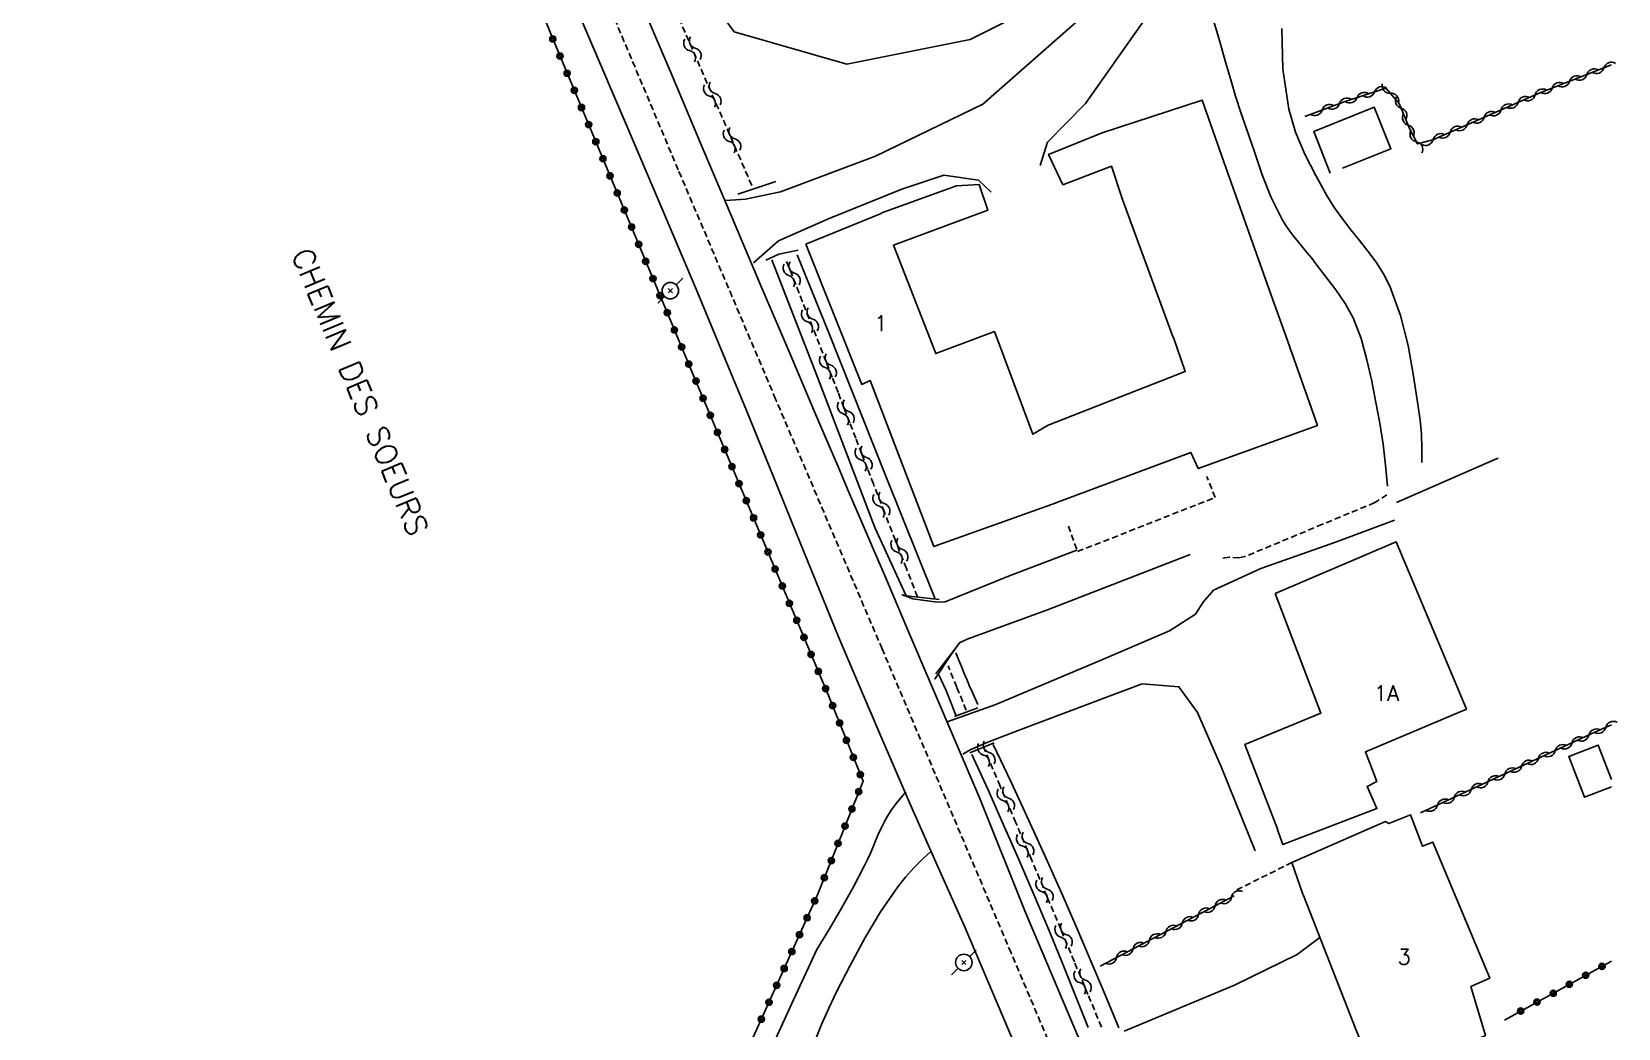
# Model space of a CAD drawing. Header units: millimetres. Extents: x 174998 to 176001, y 162000 to 163001.
# Drawn here: x 175872.2 to 176000.5, y 162390.3 to 162470.9 of the extents above; entities that cross this region are included whole.
import ezdxf
from ezdxf.enums import TextEntityAlignment as Align

# ---------------------------------------------------------------- set-up
doc = ezdxf.new("R2010")
doc.units = ezdxf.units.MM
doc.linetypes.add('DASHED', pattern=[0.75, 0.5, -0.25])
doc.layers.get('0').update_dxf_attribs({"linetype": 'CONTINUOUS'})
for name, color, linetype in [('W0001', 6, 'DASHED'), ('W0008', 7, 'CONTINUOUS'), ('W0017', 7, 'CONTINUOUS'), ('W0071', 7, 'CONTINUOUS'), ('W0101', 7, 'CONTINUOUS'), ('W0104', 1, 'CONTINUOUS'), ('W0112', 1, 'DASHED'), ('W0120', 7, 'CONTINUOUS'), ('W0211', 2, 'CONTINUOUS'), ('W0214', 2, 'CONTINUOUS'), ('W0300', 7, 'CONTINUOUS'), ('W0310', 3, 'CONTINUOUS'), ('W0323', 7, 'CONTINUOUS'), ('W0330', 7, 'CONTINUOUS'), ('W0473', 7, 'CONTINUOUS'), ('W0501', 5, 'DASHED'), ('W0989', 7, 'CONTINUOUS'), ('W0991', 7, 'CONTINUOUS')]:
    doc.layers.add(name, color=color, linetype=linetype)
doc.styles.get("Standard").update_dxf_attribs({"font": 'romans.shx', "width": 0.85})

# ---------------------------------------------------------------- blocks, each defined once
blk = doc.blocks.new('T473')
for p, q in [((-0.166667, 0.166667), (0.166667, -0.166667)), ((-0.166667, -0.166667), (0.166667, 0.166667)), ((0.500001, 0.500001), (1.000002, 1.000002)), ((-1.000002, -1.000002), (-0.500001, -0.500001))]:
    blk.add_line(p, q)
blk.add_ellipse((0, 0), major_axis=(0.471405, 0.471405), ratio=1, start_param=5.4977871438, end_param=11.780972451)
blk = doc.blocks.new('t310o')
at = {"color": 0, "linetype": 'Continuous'}
for centre, start, end in [((-0.5, 0.38), 216.8699, 323.1304), ((0.5, -0.37), 36.8699, 143.1303)]:
    blk.add_arc(centre, 0.625, start, end, dxfattribs=at)
blk = doc.blocks.new('t323o')
at = {"color": 0, "linetype": 'Continuous'}
for radius in [0.25, 0.15]:
    blk.add_circle((0, 0), radius, dxfattribs=at)
blk = doc.blocks.new('t500o')
at = {"color": 0, "linetype": 'Continuous'}
for centre, start, end in [((-0.5, 0.625), 216.8699, 323.1301), ((0.5, -0.125), 36.8699, 143.1301), ((0.5, -0.625), 36.8699, 143.1301), ((-0.5, 0.125), 216.8699, 323.1301)]:
    blk.add_arc(centre, 0.625, start, end, dxfattribs=at)

msp = doc.modelspace()

# ---------------------------------------------------------------- linework, layer by layer
at = {"layer": 'W0001'}
msp.add_lwpolyline([(176000, 162281.24), (175994.85, 162293.5), (175986.77, 162312.53), (175978.46, 162331.97), (175971.17, 162349.06), (175965.31, 162363.18), (175958.79, 162379.04), (175951.41, 162396.39), (175940.98, 162420.98), (175932.36, 162441.2), (175924.48, 162459.75), (175913.17, 162486.57), (175903.97, 162508.24), (175893.99, 162531.86), (175885, 162553.02), (175878.45, 162568.45), (175874.79, 162577.01), (175872.17, 162583.62)], dxfattribs=at)
at = {"layer": 'W0008'}
for points in [[(175947.72, 162398.37), (175945.43, 162403.48), (175943.17, 162408.61), (175940.94, 162413.75), (175938.74, 162418.91), (175937.46, 162421.95), (175936.21, 162425), (175934.96, 162428.05), (175933.72, 162431.11), (175932.49, 162434.17), (175931.25, 162437.23), (175930, 162440.28), (175928.74, 162443.33), (175925.92, 162450.08), (175923.07, 162456.83), (175920.2, 162463.56), (175917.32, 162470.3), (175916, 162473.36)], [(175921.44, 162473.32), (175922.66, 162470.46), (175923.89, 162467.61)], [(175948.89, 162408.87), (175946.98, 162413.35), (175945.06, 162417.83), (175943.15, 162422.31), (175941.24, 162426.79), (175940.28, 162429.04), (175939.32, 162431.29), (175938.35, 162433.54), (175937.39, 162435.79), (175936.43, 162438.04), (175935.46, 162440.29), (175934.5, 162442.54), (175933.55, 162444.79), (175931.12, 162450.49), (175928.7, 162456.19), (175926.29, 162461.9), (175923.89, 162467.61)], [(175948.89, 162408.87), (175952.58, 162399.66)], [(175957.37, 162388.33), (175954.98, 162394), (175952.58, 162399.66)], [(175947.7, 162398.42), (175949.9, 162393.22), (175952.11, 162388.02)]]:
    msp.add_lwpolyline(points, dxfattribs=at)
at = {"layer": 'W0017'}
for points in [[(175963.27, 162540.35), (175962.76, 162526.59), (175963.69, 162513.59), (175964.44, 162500.51), (175964.57, 162490.02), (175962.12, 162479.48), (175957.8, 162472.68), (175949.12, 162465.05), (175940.43, 162460.85), (175932.74, 162457.98), (175929.91, 162457.37), (175928.31, 162457.26)], [(175953.76, 162460.1), (175954.36, 162461.98), (175957.42, 162465.11), (175963.05, 162473.07), (175965.37, 162479.44), (175967.39, 162487.48), (175967.35, 162501.42), (175966.34, 162517.02), (175965.51, 162533.39), (175965.84, 162540.01)], [(175930.56, 162452.23), (175932.58, 162453.99), (175936.7, 162455.81), (175942.56, 162458.18), (175945.98, 162459.32), (175948.77, 162458.92), (175949.81, 162457.93)], [(175946.24, 162415.08), (175950.19, 162416.49), (175958.76, 162420.1), (175964.22, 162422.45), (175966.33, 162423.79), (175966.95, 162424.76), (175967.8, 162425.73), (175971.63, 162427.49), (175977.74, 162429.65), (175982.43, 162431.39)], [(175956.72, 162428.97), (175951.19, 162426.88), (175946.08, 162424.8), (175945.44, 162424.76), (175943.47, 162425.04), (175942.56, 162425.4)], [(175945.24, 162418.53), (175946.5, 162420.44), (175947.24, 162421.48), (175947.87, 162421.78), (175954.37, 162424.16), (175965.9, 162428.63)], [(175971.15, 162404.66), (175968.44, 162411.39), (175966.49, 162415.83), (175964.99, 162417.92), (175962.02, 162418.15), (175959.65, 162417.26), (175951.99, 162414.38), (175949.54, 162413.45), (175948.11, 162412.82), (175947.51, 162412.47)], [(175960.56, 162390.07), (175969.49, 162393.77), (175974.57, 162396.27), (175976.4, 162397.65)]]:
    msp.add_lwpolyline(points, dxfattribs=at)
at = {"layer": 'W0071'}
for points in [[(175935.7, 162396.66), (175936.71, 162398.33), (175937.7, 162400.02), (175938.65, 162401.73), (175939.56, 162403.47), (175939.8, 162403.96), (175940.03, 162404.46), (175940.24, 162404.96), (175940.45, 162405.47), (175940.66, 162405.97), (175940.89, 162406.47), (175941.14, 162406.97), (175941.4, 162407.45), (175941.74, 162407.97), (175942.1, 162408.47), (175942.48, 162408.95), (175942.89, 162409.41)], [(175944.98, 162404.64), (175944.24, 162403.98), (175943.53, 162403.27), (175942.87, 162402.53), (175942.25, 162401.74), (175940.84, 162399.71), (175939.58, 162397.59), (175938.41, 162395.42), (175937.29, 162393.23), (175936.66, 162391.92), (175936.08, 162390.59), (175935.54, 162389.25), (175935.04, 162387.89)], [(175909.19, 162330.95), (175910.3, 162334.18), (175911.43, 162337.4), (175912.58, 162340.61), (175913.75, 162343.82), (175915.17, 162347.58), (175916.62, 162351.33), (175918.1, 162355.07), (175919.58, 162358.81), (175921.58, 162363.85), (175923.59, 162368.89), (175925.63, 162373.92), (175927.73, 162378.92), (175929.66, 162383.39), (175931.63, 162387.83), (175933.64, 162392.25), (175935.7, 162396.66)]]:
    msp.add_lwpolyline(points, dxfattribs=at)
at = {"layer": 'W0101'}
for points in [[(175934.8, 162453.74), (175939.33, 162442.39), (175940.02, 162442.69), (175940.01, 162442.69), (175945.16, 162429.27), (175955.05, 162432.81), (175955.04, 162432.81), (175965.97, 162436.89), (175966.56, 162435.57), (175976.2, 162439.05), (175973.64, 162446.31), (175972.59, 162449.23), (175972.6, 162449.24), (175968.63, 162460.4), (175966.87, 162465.39), (175958.79, 162462.73), (175954.45, 162461), (175955.61, 162458.54), (175959.55, 162460.03), (175960.43, 162457.34), (175960.44, 162457.34), (175964.54, 162446.17), (175964.56, 162446.17), (175965.51, 162443.42), (175954.41, 162439.08), (175953.16, 162438.36), (175950.06, 162446.66), (175945.32, 162444.88), (175941.89, 162453.66), (175949.54, 162456.48), (175948.84, 162458.55), (175946.99, 162458.46), (175940.88, 162456.23), (175940.91, 162456.22)], [(175972.77, 162425.46), (175976.48, 162415.78), (175970.33, 162413.24), (175972.99, 162406.35), (175972.98, 162406.35), (175973.41, 162405.15), (175981.02, 162408.07), (175980.22, 162409.86), (175981, 162410.27), (175980.09, 162412.67), (175988.26, 162416.11), (175982.57, 162429.65)], [(175975.08, 162401.04), (175979.33, 162390.14), (175981.3, 162385.33), (175984.46, 162386.5), (175985.1, 162384.6), (175989.53, 162386.51), (175988.7, 162388.49), (175988.54, 162389.12), (175989.79, 162389.71), (175988.62, 162393.67), (175990.15, 162394.36), (175985.54, 162405.34), (175984.71, 162405.02), (175983.73, 162407.57), (175981.98, 162406.85), (175981.71, 162407.02), (175974.13, 162403.7), (175975.02, 162401.15)]]:
    msp.add_lwpolyline(points, close=True, dxfattribs=at)
at = {"layer": 'W0104'}
for points in [[(175978.22, 162459.88), (175982.15, 162461.45), (175980.8, 162464.82), (175975.9, 162462.86), (175977.24, 162459.49)], [(176000, 162410.42), (175998.92, 162413.21), (175996.54, 162412.29), (175997.82, 162408.98), (176000, 162409.82)]]:
    msp.add_lwpolyline(points, dxfattribs=at)
at = {"layer": 'W0112'}
for points in [[(175956.05, 162430.93), (175956.79, 162428.86), (175967.92, 162433.24), (175967.25, 162434.93)], [(175981.82, 162433.46), (175980.84, 162432.82), (175976.61, 162431.07), (175970.32, 162428.45), (175969.85, 162428.35), (175969.05, 162428.42), (175968.42, 162428.3)], [(175969.67, 162401.49), (175974.13, 162403.7)]]:
    msp.add_lwpolyline(points, dxfattribs=at)
at = {"layer": 'W0120'}
for points in [[(175932.38, 162458.8), (175929.3, 162457.78)], [(175932.62, 162452.93), (175931.57, 162452.44)], [(175932.62, 162452.93), (175934.18, 162453.26)], [(175945.6, 162424.99), (175942.68, 162425.3)], [(175945.32, 162418.96), (175947.13, 162421.32)], [(175946.83, 162415.53), (175948.71, 162416.23)], [(175950.05, 162413.39), (175948.07, 162412.57)]]:
    msp.add_lwpolyline(points, dxfattribs=at)
at = {"layer": 'W0211'}
for points in [[(175984.66, 162436.08), (175984.66, 162437.21), (175984.61, 162438.35), (175984.51, 162439.48), (175984.36, 162440.6), (175983.98, 162443.06), (175983.54, 162445.53), (175982.93, 162447.97), (175982.05, 162450.33), (175981.54, 162451.33), (175980.94, 162452.27), (175980.29, 162453.17), (175979.6, 162454.04), (175978.91, 162454.9), (175978.23, 162455.77), (175977.58, 162456.67), (175977, 162457.61), (175976.07, 162459.29), (175975.19, 162461.01), (175974.43, 162462.79), (175973.88, 162464.66), (175973.4, 162467.9), (175973.32, 162471.18)], [(175945.25, 162425.08), (175941.28, 162434.96), (175936.66, 162446.56), (175934.09, 162452.88)], [(175932.06, 162452.47), (175935.74, 162442.97), (175940.39, 162430.81), (175942.92, 162425.29)], [(175948.72, 162416.48), (175948.5, 162416.97), (175948.28, 162417.46), (175948.06, 162417.96), (175947.85, 162418.45), (175947.62, 162419.01), (175947.39, 162419.56), (175947.17, 162420.12), (175946.95, 162420.68)], [(175945.57, 162418.89), (175945.76, 162418.49), (175945.94, 162418.09), (175946.12, 162417.68), (175946.29, 162417.27), (175946.46, 162416.86), (175946.62, 162416.45), (175946.78, 162416.03), (175946.93, 162415.62)], [(175960.13, 162390.33), (175959.03, 162393.01), (175957.9, 162395.68), (175956.75, 162398.34), (175955.59, 162401), (175954.22, 162404.08), (175952.82, 162407.15), (175951.41, 162410.21), (175949.97, 162413.26)], [(175948.24, 162412.45), (175949.52, 162409.63), (175950.78, 162406.8), (175952.03, 162403.96), (175953.25, 162401.11), (175954.38, 162398.44), (175955.49, 162395.75), (175956.58, 162393.06), (175957.65, 162390.36)]]:
    msp.add_lwpolyline(points, dxfattribs=at)
at = {"layer": 'W0214'}
msp.add_lwpolyline([(175981.88, 162434.15), (175981.72, 162435.85), (175981.51, 162437.55), (175981.25, 162439.24), (175980.93, 162440.92), (175980.59, 162442.65), (175980.21, 162444.38), (175979.74, 162446.1), (175979.09, 162447.76), (175978.45, 162448.94), (175977.68, 162450.03), (175976.87, 162451.08), (175976.08, 162452.14), (175975.74, 162452.59), (175975.38, 162453.03), (175975.02, 162453.46), (175974.66, 162453.89), (175974.3, 162454.34), (175973.96, 162454.79), (175973.64, 162455.25), (175973.34, 162455.74), (175972.46, 162457.51), (175971.74, 162459.35), (175971.1, 162461.21), (175970.46, 162463.07), (175970.01, 162464.38), (175969.58, 162465.71), (175969.18, 162467.04), (175968.8, 162468.38), (175968.28, 162470.2), (175967.74, 162472.03)], dxfattribs=at)
at = {"layer": 'W0300'}
msp.add_lwpolyline([(175925, 162476.36), (175929.01, 162470.91), (175938.11, 162468.3), (175948.09, 162470.3), (175952.41, 162472.46)], dxfattribs=at)
at = {"layer": 'W0310'}
for points in [[(175975.17, 162464.05), (175978.36, 162465.24), (175981.74, 162466.35), (175982.82, 162465.1), (175983.66, 162463.1), (175984.29, 162461.85), (175985.53, 162462.17), (175994.13, 162465.94), (176000, 162468.23)], [(176000, 162414.85), (175998.64, 162414.24), (175984.55, 162407.72)], [(175958.62, 162395.32), (175969.46, 162401)]]:
    msp.add_lwpolyline(points, dxfattribs=at)
at = {"layer": 'W0323'}
for points in [[(175874.14, 162567.36), (175879.38, 162554.58), (175889.22, 162531.51), (175897.92, 162510.61), (175914.35, 162470.3), (175925.71, 162443.1), (175936.63, 162417.22), (175939.43, 162410.28), (175935.74, 162401.08)], [(175910.67, 162342.72), (175918.64, 162361.34), (175926.88, 162381.45), (175935.74, 162401.08)], [(176000, 162395.73), (175991.34, 162390.96)]]:
    msp.add_lwpolyline(points, dxfattribs=at)
at = {"layer": 'W0330'}
msp.add_lwpolyline([(175982.61, 162432.83), (175990.3, 162436.19), (175990.82, 162436.41)], dxfattribs=at)
at = {"layer": 'W0501'}
for points in [[(175930.43, 162458.49), (175920.88, 162480.39)], [(175943.84, 162425.2), (175942.94, 162427.48), (175942.05, 162429.76), (175941.16, 162432.04), (175940.27, 162434.33), (175939.79, 162435.56), (175939.32, 162436.8), (175938.84, 162438.03), (175938.36, 162439.27), (175937.89, 162440.5), (175937.41, 162441.74), (175936.93, 162442.97), (175936.45, 162444.21), (175935.63, 162446.3), (175934.81, 162448.38), (175933.99, 162450.47), (175933.16, 162452.55)], [(175947.79, 162416.02), (175947.02, 162417.9), (175946.31, 162419.63)], [(175958.73, 162390.39), (175957.63, 162393.03), (175956.53, 162395.68), (175955.43, 162398.32), (175954.32, 162400.96), (175953.06, 162403.94), (175951.8, 162406.92), (175950.53, 162409.89), (175949.25, 162412.87)]]:
    msp.add_lwpolyline(points, dxfattribs=at)

# ---------------------------------------------------------------- block references
at = {"layer": 'W0310'}
for p, rotation in [((175999.39, 162467.99), 21.34021626351945), ((175996.6, 162466.9), 21.34021626351945), ((175998, 162467.45), 21.34021626351945), ((175979.41, 162465.58), 18.23086854801443), ((175980.83, 162466.05), 18.23086854801443), ((175982.1, 162465.94), 311.032928447282), ((175982.97, 162464.74), 292.5265097650189), ((175992.44, 162465.2), 23.66816499004245), ((175993.81, 162465.8), 23.66816499004245), ((175995.2, 162466.36), 21.34021626351945), ((175976.58, 162464.58), 20.40033983830788), ((175977.99, 162465.1), 20.40033983830788), ((175989.69, 162463.99), 23.66816499004245), ((175991.06, 162464.59), 23.66816499004245), ((175983.55, 162463.36), 292.5265097650189), ((175986.94, 162462.79), 23.66816499004245), ((175988.32, 162463.39), 23.66816499004245), ((175984.21, 162462.01), 296.8957060614013), ((175985.57, 162462.19), 23.66816499004245), ((175998.16, 162414.02), 204.8271974047437), ((175999.53, 162414.64), 204.3421052437199), ((175995.44, 162412.76), 204.8271974047437), ((175996.8, 162413.39), 204.8271974047437), ((175992.72, 162411.5), 204.8271974047437), ((175994.08, 162412.13), 204.8271974047437), ((175990, 162410.24), 204.8271974047437), ((175991.36, 162410.87), 204.8271974047437), ((175987.27, 162408.98), 204.8271974047437), ((175988.64, 162409.61), 204.8271974047437), ((175985.91, 162408.35), 204.8271974047437), ((175969.25, 162400.89), 27.67738979516175), ((175967.92, 162400.19), 27.67738979516175), ((175965.27, 162398.8), 27.67738979516175), ((175966.59, 162399.5), 27.67738979516175), ((175962.61, 162397.41), 27.67738979516175), ((175963.94, 162398.1), 27.67738979516175), ((175959.95, 162396.01), 27.67738979516175), ((175961.28, 162396.71), 27.67738979516175)]:
    msp.add_blockref('t310o', p, dxfattribs=dict(at, rotation=rotation))
at = {"layer": 'W0323'}
for p, rotation in [((175914.33, 162470.33), 292.1714929525193), ((175914.91, 162468.95), 292.6838516496177), ((175915.49, 162467.56), 292.6838516496177), ((175916.07, 162466.18), 292.6838516496177), ((175916.65, 162464.79), 292.6838516496177), ((175917.23, 162463.41), 292.6838516496177), ((175917.81, 162462.03), 292.6838516496177), ((175918.38, 162460.64), 292.6838516496177), ((175918.96, 162459.26), 292.6838516496177), ((175919.54, 162457.87), 292.6838516496177), ((175920.12, 162456.49), 292.6838516496177), ((175920.7, 162455.11), 292.6838516496177), ((175921.28, 162453.72), 292.6838516496177), ((175921.85, 162452.34), 292.6838516496177), ((175922.43, 162450.95), 292.6838516496177), ((175923.01, 162449.57), 292.6838516496177), ((175923.59, 162448.19), 292.6838516496177), ((175924.17, 162446.8), 292.6838516496177), ((175924.75, 162445.42), 292.6838516496177), ((175925.33, 162444.03), 292.6838516496177), ((175925.91, 162442.65), 292.8713457052925), ((175926.49, 162441.27), 292.8713457052925), ((175927.07, 162439.89), 292.8713457052925), ((175927.65, 162438.5), 292.8713457052925), ((175928.24, 162437.12), 292.8713457052925), ((175928.82, 162435.74), 292.8713457052925), ((175929.4, 162434.36), 292.8713457052925), ((175929.99, 162432.98), 292.8713457052925), ((175930.57, 162431.59), 292.8713457052925), ((175931.15, 162430.21), 292.8713457052925), ((175931.74, 162428.83), 292.8713457052925), ((175932.32, 162427.45), 292.8713457052925), ((175932.9, 162426.07), 292.8713457052925), ((175933.48, 162424.68), 292.8713457052925), ((175934.07, 162423.3), 292.8713457052925), ((175934.65, 162421.92), 292.8713457052925), ((175935.23, 162420.54), 292.8713457052925), ((175935.82, 162419.16), 292.8713457052925), ((175936.4, 162417.77), 292.8713457052925), ((175936.97, 162416.39), 291.9750066579826), ((175937.53, 162415), 291.9750066579826), ((175938.09, 162413.6), 291.9750066579826), ((175938.65, 162412.21), 291.9750066579826), ((175939.21, 162410.82), 291.9750066579826), ((175939.09, 162409.43), 248.1342289289588), ((175938.53, 162408.04), 248.1342289289588), ((175937.97, 162406.65), 248.1342289289588), ((175937.41, 162405.25), 248.1342289289588), ((175936.86, 162403.86), 248.1342289289588), ((175936.3, 162402.47), 248.1342289289588), ((175935.52, 162400.6), 65.69897110150772), ((175934.91, 162399.23), 65.69897110150772), ((175934.29, 162397.87), 65.69897110150772), ((175933.67, 162396.5), 65.69897110150772), ((175933.05, 162395.13), 65.69897110150772), ((175999.22, 162395.3), 208.819208710307), ((175932.44, 162393.77), 65.69897110150772), ((175996.59, 162393.86), 208.819208710307), ((175997.91, 162394.58), 208.819208710307), ((175931.82, 162392.4), 65.69897110150772), ((175993.97, 162392.41), 208.819208710307), ((175995.28, 162393.13), 208.819208710307), ((175931.2, 162391.03), 65.69897110150772), ((175992.65, 162391.69), 208.819208710307)]:
    msp.add_blockref('t323o', p, dxfattribs=dict(at, rotation=rotation))
at = {"layer": 'W0473'}
for p in [(175923.84, 162449.97), (175947.59, 162395.62)]:
    msp.add_blockref('T473', p, dxfattribs=at)
at = {"layer": 'W0501'}
for p, rotation in [((175925.63, 162469.49), 113.5726681519235), ((175927.23, 162465.82), 113.5726681519235), ((175928.83, 162462.15), 113.5726681519235), ((175933.66, 162451.29), 111.6931239568387), ((175935.13, 162447.57), 111.4881758342479), ((175936.59, 162443.84), 111.2777351175545), ((175938.04, 162440.11), 111.0570120412793), ((175939.48, 162436.38), 111.1166150343214), ((175940.92, 162432.65), 111.2670307077699), ((175942.38, 162428.93), 111.3770468988504), ((175949.41, 162412.5), 113.1936576774511), ((175950.98, 162408.82), 113.0949978498218), ((175952.55, 162405.14), 112.9963357676412), ((175954.11, 162401.46), 112.8976714294493), ((175955.66, 162397.77), 112.7003527475626), ((175957.2, 162394.08), 112.6016906650163)]:
    msp.add_blockref('t500o', p, dxfattribs=dict(at, rotation=rotation))

# ---------------------------------------------------------------- texts
at = {"layer": 'W0989'}
msp.add_text('CHEMIN DES SOEURS  ', height=1.75, rotation=292.6656, dxfattribs=at).set_placement((175893.14, 162452.92))
at = {"layer": 'W0991'}
for s, p in [('1', (175940.86, 162447.33)), ('1A', (175981.79, 162417.4)), ('3', (175983.22, 162396.08))]:
    msp.add_text(s, height=1.25, dxfattribs=at).set_placement(p, align=Align.MIDDLE_CENTER)

doc.saveas('drawing.dxf')
